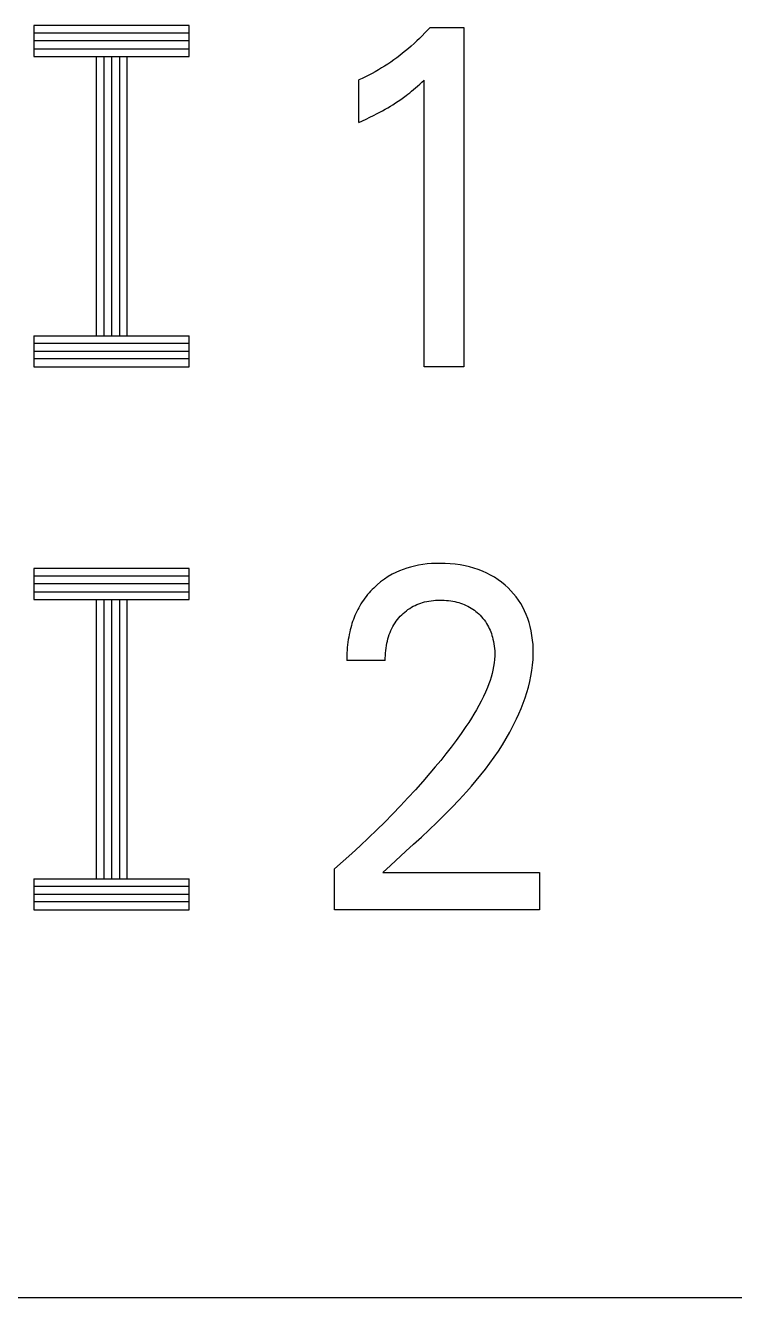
# Model space of a CAD drawing. Extents: x 0 to 420, y 0 to 297.
# Drawn here: x 186.11 to 190.67, y 225.97 to 234.17 of the extents above; entities that cross this region are included whole.
import ezdxf

# ---------------------------------------------------------------- set-up
doc = ezdxf.new("R2010")
doc.units = 0
doc.header["$LTSCALE"] = 23.1
doc.layers.add('10000_FRONT', color=7, linetype='CONTINUOUS')

msp = doc.modelspace()

# ---------------------------------------------------------------- linework, layer by layer
at = {"layer": '10000_FRONT', "color": 7, "linetype": 'CONTINUOUS'}
for p, q in [((186.1601, 234.1684), (186.1601, 233.9684)), ((187.1601, 234.1684), (186.1601, 234.1684)), ((187.1601, 234.1184), (186.1601, 234.1184)), ((187.1601, 233.9684), (187.1601, 234.1684)), ((188.6789, 234.12), (188.6618, 234.1025)), ((188.6957, 234.1379), (188.6789, 234.12)), ((188.7122, 234.1559), (188.6957, 234.1379)), ((188.7122, 234.1559), (188.9292, 234.1559)), ((188.9292, 234.1559), (188.9292, 231.9684)), ((187.1601, 234.0684), (186.1601, 234.0684)), ((188.5906, 234.0353), (188.572, 234.0193)), ((188.6088, 234.0516), (188.5906, 234.0353)), ((188.6268, 234.0683), (188.6088, 234.0516)), ((188.6444, 234.0852), (188.6268, 234.0683)), ((188.6618, 234.1025), (188.6444, 234.0852)), ((186.1601, 234.0184), (187.1601, 234.0184)), ((186.1601, 233.9684), (187.1601, 233.9684)), ((186.5601, 233.9684), (186.5601, 232.1684)), ((186.6101, 233.9684), (186.6101, 232.1684)), ((186.6601, 233.9684), (186.6601, 232.1684)), ((186.7101, 233.9684), (186.7101, 232.1684)), ((186.7601, 232.1684), (186.7601, 233.9684)), ((188.4783, 233.9463), (188.4588, 233.9327)), ((188.4976, 233.9602), (188.4783, 233.9463)), ((188.5165, 233.9745), (188.4976, 233.9602)), ((188.5353, 233.9891), (188.5165, 233.9745)), ((188.5538, 234.004), (188.5353, 233.9891)), ((188.572, 234.0193), (188.5538, 234.004)), ((188.3587, 233.8703), (188.3381, 233.859)), ((188.3791, 233.882), (188.3587, 233.8703)), ((188.3992, 233.8941), (188.3791, 233.882)), ((188.4192, 233.9065), (188.3992, 233.8941)), ((188.4391, 233.9194), (188.4192, 233.9065)), ((188.4588, 233.9327), (188.4391, 233.9194)), ((188.2751, 233.8274), (188.2537, 233.8176)), ((188.2537, 233.5432), (188.2537, 233.8176)), ((188.2963, 233.8375), (188.2751, 233.8274)), ((188.3173, 233.8481), (188.2963, 233.8375)), ((188.3381, 233.859), (188.3173, 233.8481)), ((188.6317, 233.7779), (188.6456, 233.7905)), ((188.6456, 233.7905), (188.6593, 233.8032)), ((188.6593, 233.8032), (188.6729, 233.816)), ((188.6729, 231.9684), (188.6729, 233.816)), ((188.5242, 233.6918), (188.541, 233.7039)), ((188.541, 233.7039), (188.5576, 233.7163)), ((188.5576, 233.7163), (188.5696, 233.7256)), ((188.5696, 233.7256), (188.5815, 233.735)), ((188.5815, 233.735), (188.5933, 233.7447)), ((188.5933, 233.7447), (188.6062, 233.7556)), ((188.6062, 233.7556), (188.619, 233.7667)), ((188.619, 233.7667), (188.6317, 233.7779)), ((188.3885, 233.6089), (188.4055, 233.6182)), ((188.4055, 233.6182), (188.4225, 233.6277)), ((188.4225, 233.6277), (188.4393, 233.6374)), ((188.4393, 233.6374), (188.456, 233.6473)), ((188.456, 233.6473), (188.4726, 233.6575)), ((188.4726, 233.6575), (188.49, 233.6687)), ((188.49, 233.6687), (188.5072, 233.6801)), ((188.5072, 233.6801), (188.5242, 233.6918)), ((188.2537, 233.5432), (188.2774, 233.554)), ((188.2774, 233.554), (188.3011, 233.5651)), ((188.3011, 233.5651), (188.3246, 233.5764)), ((188.3246, 233.5764), (188.348, 233.5879)), ((188.348, 233.5879), (188.3713, 233.5998)), ((188.3713, 233.5998), (188.3885, 233.6089)), ((186.1601, 232.1684), (186.1601, 231.9684)), ((186.1601, 232.1684), (187.1601, 232.1684)), ((187.1601, 231.9684), (187.1601, 232.1684)), ((187.1601, 232.1184), (186.1601, 232.1184)), ((186.1601, 232.0684), (187.1601, 232.0684)), ((187.1601, 232.0184), (186.1601, 232.0184)), ((186.1601, 231.9684), (187.1601, 231.9684)), ((188.9292, 231.9684), (188.6729, 231.9684)), ((186.1601, 230.6684), (186.1601, 230.4684)), ((187.1601, 230.6684), (186.1601, 230.6684)), ((187.1601, 230.4684), (187.1601, 230.6684)), ((188.5619, 230.67), (188.5379, 230.6618)), ((188.5863, 230.6773), (188.5619, 230.67)), ((188.6109, 230.6835), (188.5863, 230.6773)), ((188.638, 230.6891), (188.6109, 230.6835)), ((188.6654, 230.6936), (188.638, 230.6891)), ((188.6929, 230.697), (188.6654, 230.6936)), ((188.7205, 230.6993), (188.6929, 230.697)), ((188.7482, 230.7007), (188.7205, 230.6993)), ((188.776, 230.7012), (188.7482, 230.7007)), ((188.8084, 230.7006), (188.776, 230.7012)), ((188.8408, 230.6989), (188.8084, 230.7006)), ((188.8731, 230.6959), (188.8408, 230.6989)), ((188.9052, 230.6914), (188.8731, 230.6959)), ((188.9371, 230.6856), (188.9052, 230.6914)), ((188.9659, 230.6789), (188.9371, 230.6856)), ((188.9943, 230.6709), (188.9659, 230.6789)), ((189.0224, 230.6616), (188.9943, 230.6709)), ((187.1601, 230.6184), (186.1601, 230.6184)), ((188.4177, 230.5992), (188.3936, 230.5815)), ((188.4426, 230.6156), (188.4177, 230.5992)), ((188.4685, 230.6305), (188.4426, 230.6156)), ((188.4911, 230.642), (188.4685, 230.6305)), ((188.5143, 230.6524), (188.4911, 230.642)), ((188.5379, 230.6618), (188.5143, 230.6524)), ((189.0499, 230.6509), (189.0224, 230.6616)), ((189.0768, 230.6388), (189.0499, 230.6509)), ((189.102, 230.6258), (189.0768, 230.6388)), ((189.1265, 230.6114), (189.102, 230.6258)), ((189.1502, 230.5958), (189.1265, 230.6114)), ((189.1731, 230.5789), (189.1502, 230.5958)), ((187.1601, 230.5684), (186.1601, 230.5684)), ((186.1601, 230.5184), (187.1601, 230.5184)), ((188.3187, 230.5104), (188.3093, 230.4993)), ((188.3284, 230.5213), (188.3187, 230.5104)), ((188.3384, 230.5318), (188.3284, 230.5213)), ((188.3487, 230.5421), (188.3384, 230.5318)), ((188.3595, 230.5524), (188.3487, 230.5421)), ((188.3706, 230.5624), (188.3595, 230.5524)), ((188.3936, 230.5815), (188.3706, 230.5624)), ((189.1951, 230.5608), (189.1731, 230.5789)), ((189.2144, 230.5433), (189.1951, 230.5608)), ((189.2328, 230.5248), (189.2144, 230.5433)), ((189.2502, 230.5055), (189.2328, 230.5248)), ((189.2667, 230.4852), (189.2502, 230.5055)), ((186.1601, 230.4684), (187.1601, 230.4684)), ((186.5601, 230.4684), (186.5601, 228.6684)), ((186.6101, 230.4684), (186.6101, 228.6684)), ((186.6601, 230.4684), (186.6601, 228.6684)), ((186.7101, 230.4684), (186.7101, 228.6684)), ((186.7601, 228.6684), (186.7601, 230.4684)), ((188.2593, 230.4279), (188.2522, 230.4153)), ((188.2668, 230.4404), (188.2593, 230.4279)), ((188.2747, 230.4526), (188.2668, 230.4404)), ((188.2828, 230.4646), (188.2747, 230.4526)), ((188.2913, 230.4764), (188.2828, 230.4646)), ((188.3001, 230.488), (188.2913, 230.4764)), ((188.3093, 230.4993), (188.3001, 230.488)), ((188.5918, 230.4177), (188.6033, 230.4242)), ((188.6033, 230.4242), (188.615, 230.4302)), ((188.615, 230.4302), (188.627, 230.4357)), ((188.627, 230.4357), (188.6393, 230.4406)), ((188.6393, 230.4406), (188.6517, 230.4451)), ((188.6517, 230.4451), (188.6643, 230.4491)), ((188.6643, 230.4491), (188.677, 230.4526)), ((188.677, 230.4526), (188.6909, 230.4558)), ((188.6909, 230.4558), (188.7049, 230.4584)), ((188.7049, 230.4584), (188.719, 230.4605)), ((188.719, 230.4605), (188.7332, 230.4621)), ((188.7332, 230.4621), (188.7474, 230.4632)), ((188.7474, 230.4632), (188.7617, 230.4639)), ((188.7617, 230.4639), (188.776, 230.4642)), ((188.776, 230.4642), (188.7898, 230.464)), ((188.7898, 230.464), (188.8037, 230.4635)), ((188.8037, 230.4635), (188.8176, 230.4625)), ((188.8176, 230.4625), (188.8314, 230.4612)), ((188.8314, 230.4612), (188.8451, 230.4593)), ((188.8451, 230.4593), (188.8588, 230.4571)), ((188.8588, 230.4571), (188.8724, 230.4543)), ((188.8724, 230.4543), (188.8847, 230.4514)), ((188.8847, 230.4514), (188.8969, 230.448)), ((188.8969, 230.448), (188.909, 230.4442)), ((188.909, 230.4442), (188.9209, 230.44)), ((188.9209, 230.44), (188.9327, 230.4353)), ((188.9327, 230.4353), (188.9443, 230.4302)), ((188.9443, 230.4302), (188.9556, 230.4247)), ((188.9556, 230.4247), (188.9664, 230.4188)), ((189.282, 230.4642), (189.2667, 230.4852)), ((189.2961, 230.4423), (189.282, 230.4642)), ((189.3093, 230.4192), (189.2961, 230.4423)), ((188.2179, 230.3395), (188.2133, 230.3264)), ((188.2228, 230.3525), (188.2179, 230.3395)), ((188.2281, 230.3653), (188.2228, 230.3525)), ((188.2336, 230.3781), (188.2281, 230.3653)), ((188.2395, 230.3906), (188.2336, 230.3781)), ((188.2457, 230.4031), (188.2395, 230.3906)), ((188.2522, 230.4153), (188.2457, 230.4031)), ((188.4945, 230.3281), (188.5026, 230.339)), ((188.5026, 230.339), (188.5112, 230.3495)), ((188.5112, 230.3495), (188.5203, 230.3597)), ((188.5203, 230.3597), (188.5294, 230.3692)), ((188.5294, 230.3692), (188.5389, 230.3784)), ((188.5389, 230.3784), (188.5488, 230.3871)), ((188.5488, 230.3871), (188.5591, 230.3954)), ((188.5591, 230.3954), (188.5697, 230.4033)), ((188.5697, 230.4033), (188.5806, 230.4108)), ((188.5806, 230.4108), (188.5918, 230.4177)), ((188.9664, 230.4188), (188.9769, 230.4126)), ((188.9769, 230.4126), (188.9872, 230.4059)), ((188.9872, 230.4059), (188.9972, 230.3988)), ((188.9972, 230.3988), (189.007, 230.3913)), ((189.007, 230.3913), (189.0164, 230.3835)), ((189.0164, 230.3835), (189.0255, 230.3753)), ((189.0255, 230.3753), (189.035, 230.3661)), ((189.035, 230.3661), (189.0441, 230.3564)), ((189.0441, 230.3564), (189.0528, 230.3465)), ((189.0528, 230.3465), (189.061, 230.3361)), ((189.3212, 230.3953), (189.3093, 230.4192)), ((189.3319, 230.3709), (189.3212, 230.3953)), ((189.3413, 230.3459), (189.3319, 230.3709)), ((189.3496, 230.3205), (189.3413, 230.3459)), ((188.1943, 230.2594), (188.1907, 230.2428)), ((188.1976, 230.273), (188.1943, 230.2594)), ((188.2011, 230.2865), (188.1976, 230.273)), ((188.2048, 230.2999), (188.2011, 230.2865)), ((188.2089, 230.3132), (188.2048, 230.2999)), ((188.2133, 230.3264), (188.2089, 230.3132)), ((188.4546, 230.2554), (188.4602, 230.2686)), ((188.4602, 230.2686), (188.4664, 230.2816)), ((188.4664, 230.2816), (188.4727, 230.2936)), ((188.4727, 230.2936), (188.4795, 230.3054)), ((188.4795, 230.3054), (188.4867, 230.3169)), ((188.4867, 230.3169), (188.4945, 230.3281)), ((189.061, 230.3361), (189.0688, 230.3254)), ((189.0688, 230.3254), (189.0761, 230.3144)), ((189.0761, 230.3144), (189.0828, 230.3031)), ((189.0828, 230.3031), (189.0885, 230.2924)), ((189.0885, 230.2924), (189.0938, 230.2816)), ((189.0938, 230.2816), (189.0987, 230.2706)), ((189.0987, 230.2706), (189.1031, 230.2594)), ((189.1031, 230.2594), (189.1072, 230.248)), ((189.3567, 230.2947), (189.3496, 230.3205)), ((189.3633, 230.2657), (189.3567, 230.2947)), ((189.3686, 230.2365), (189.3633, 230.2657)), ((188.1803, 230.1755), (188.1785, 230.1586)), ((188.1823, 230.1924), (188.1803, 230.1755)), ((188.1848, 230.2092), (188.1823, 230.1924)), ((188.1876, 230.226), (188.1848, 230.2092)), ((188.1907, 230.2428), (188.1876, 230.226)), ((188.431, 230.1706), (188.434, 230.1865)), ((188.434, 230.1865), (188.4372, 230.2005)), ((188.4372, 230.2005), (188.4408, 230.2145)), ((188.4408, 230.2145), (188.4449, 230.2283)), ((188.4449, 230.2283), (188.4495, 230.2419)), ((188.4495, 230.2419), (188.4546, 230.2554)), ((189.1072, 230.248), (189.1109, 230.2365)), ((189.1109, 230.2365), (189.1142, 230.2249)), ((189.1142, 230.2249), (189.1172, 230.2131)), ((189.1172, 230.2131), (189.1205, 230.198)), ((189.1205, 230.198), (189.1233, 230.1827)), ((189.1233, 230.1827), (189.1255, 230.1674)), ((189.3725, 230.207), (189.3686, 230.2365)), ((189.3752, 230.1774), (189.3725, 230.207)), ((189.3766, 230.1477), (189.3752, 230.1774)), ((188.1755, 230.108), (188.1751, 230.0911)), ((188.1762, 230.1248), (188.1755, 230.108)), ((188.1772, 230.1417), (188.1762, 230.1248)), ((188.1785, 230.1586), (188.1772, 230.1417)), ((188.4234, 230.0903), (188.424, 230.1064)), ((188.424, 230.1064), (188.425, 230.1225)), ((188.425, 230.1225), (188.4265, 230.1385)), ((188.4265, 230.1385), (188.4285, 230.1546)), ((188.4285, 230.1546), (188.431, 230.1706)), ((189.1255, 230.1674), (189.1271, 230.1519)), ((189.1271, 230.1519), (189.1282, 230.1365)), ((189.1286, 230.1056), (189.1275, 230.0823)), ((189.1282, 230.1365), (189.1287, 230.121)), ((189.1287, 230.121), (189.1286, 230.1056)), ((189.3756, 230.0819), (189.3769, 230.118)), ((189.3769, 230.118), (189.3766, 230.1477)), ((188.1751, 230.0911), (188.175, 230.0744)), ((188.4233, 230.0744), (188.175, 230.0744)), ((188.4233, 230.0744), (188.4234, 230.0903)), ((189.1172, 230.0132), (189.1118, 229.9905)), ((189.1217, 230.0362), (189.1172, 230.0132)), ((189.1252, 230.0592), (189.1217, 230.0362)), ((189.1275, 230.0823), (189.1252, 230.0592)), ((189.368, 230.0099), (189.3726, 230.0458)), ((189.3726, 230.0458), (189.3756, 230.0819)), ((189.0984, 229.9455), (189.0906, 229.9234)), ((189.1055, 229.9679), (189.0984, 229.9455)), ((189.1118, 229.9905), (189.1055, 229.9679)), ((189.3457, 229.9033), (189.3545, 229.9386)), ((189.3545, 229.9386), (189.362, 229.9742)), ((189.362, 229.9742), (189.368, 230.0099)), ((189.0698, 229.8717), (189.0564, 229.8425)), ((189.0822, 229.9015), (189.0698, 229.8717)), ((189.0906, 229.9234), (189.0822, 229.9015)), ((189.3244, 229.8335), (189.3356, 229.8682)), ((189.3356, 229.8682), (189.3457, 229.9033)), ((189.0271, 229.7854), (189.0114, 229.7574)), ((189.0421, 229.8137), (189.0271, 229.7854)), ((189.0564, 229.8425), (189.0421, 229.8137)), ((189.2844, 229.7313), (189.2987, 229.765)), ((189.2987, 229.765), (189.312, 229.799)), ((189.312, 229.799), (189.3244, 229.8335)), ((188.9781, 229.7026), (188.9607, 229.6756)), ((188.995, 229.7298), (188.9781, 229.7026)), ((189.0114, 229.7574), (188.995, 229.7298)), ((189.2482, 229.6551), (189.2693, 229.6981)), ((189.2693, 229.6981), (189.2844, 229.7313)), ((188.912, 229.6042), (188.8803, 229.5601)), ((188.9429, 229.6489), (188.912, 229.6042)), ((188.9607, 229.6756), (188.9429, 229.6489)), ((189.2023, 229.5715), (189.2259, 229.6129)), ((189.2259, 229.6129), (189.2482, 229.6551)), ((188.8803, 229.5601), (188.8477, 229.5166)), ((189.1519, 229.4908), (189.1777, 229.5308)), ((189.1777, 229.5308), (189.2023, 229.5715)), ((188.8144, 229.4737), (188.7804, 229.4313)), ((188.8477, 229.5166), (188.8144, 229.4737)), ((189.0974, 229.4129), (189.1251, 229.4515)), ((189.1251, 229.4515), (189.1519, 229.4908)), ((188.7459, 229.3893), (188.7108, 229.3478)), ((188.7804, 229.4313), (188.7459, 229.3893)), ((189.0393, 229.3374), (189.0688, 229.3748)), ((189.0688, 229.3748), (189.0974, 229.4129)), ((188.6644, 229.2942), (188.6172, 229.2413)), ((188.7108, 229.3478), (188.6644, 229.2942)), ((188.9781, 229.2641), (189.009, 229.3005)), ((189.009, 229.3005), (189.0393, 229.3374)), ((188.6172, 229.2413), (188.5693, 229.189)), ((188.9001, 229.1778), (188.9464, 229.2283)), ((188.9464, 229.2283), (188.9781, 229.2641)), ((188.5208, 229.1373), (188.4705, 229.0851)), ((188.5693, 229.189), (188.5208, 229.1373)), ((188.8045, 229.0794), (188.8527, 229.1282)), ((188.8527, 229.1282), (188.9001, 229.1778)), ((188.4196, 229.0334), (188.3681, 228.9824)), ((188.4705, 229.0851), (188.4196, 229.0334)), ((188.7061, 228.9839), (188.7555, 229.0313)), ((188.7555, 229.0313), (188.8045, 229.0794)), ((188.3681, 228.9824), (188.316, 228.932)), ((188.6563, 228.9371), (188.7061, 228.9839)), ((188.2619, 228.881), (188.2073, 228.8307)), ((188.316, 228.932), (188.2619, 228.881)), ((188.5564, 228.8448), (188.6063, 228.8908)), ((188.6063, 228.8908), (188.6563, 228.9371)), ((188.1521, 228.781), (188.0964, 228.7319)), ((188.2073, 228.8307), (188.1521, 228.781)), ((188.4572, 228.7538), (188.5564, 228.8448)), ((188.0964, 228.4684), (188.0964, 228.7319)), ((188.4083, 228.7085), (188.4572, 228.7538)), ((188.4083, 228.7085), (189.4162, 228.7085)), ((189.4162, 228.7085), (189.4162, 228.4684)), ((186.1601, 228.6684), (186.1601, 228.4684)), ((186.1601, 228.6684), (187.1601, 228.6684)), ((187.1601, 228.6184), (186.1601, 228.6184)), ((187.1601, 228.4684), (187.1601, 228.6684)), ((186.1601, 228.5684), (187.1601, 228.5684)), ((187.1601, 228.5184), (186.1601, 228.5184)), ((186.1601, 228.4684), (187.1601, 228.4684)), ((189.4162, 228.4684), (188.0964, 228.4684)), ((134.0601, 225.9684), (203.5601, 225.9684))]:
    msp.add_line(p, q, dxfattribs=at)

doc.saveas('drawing.dxf')
